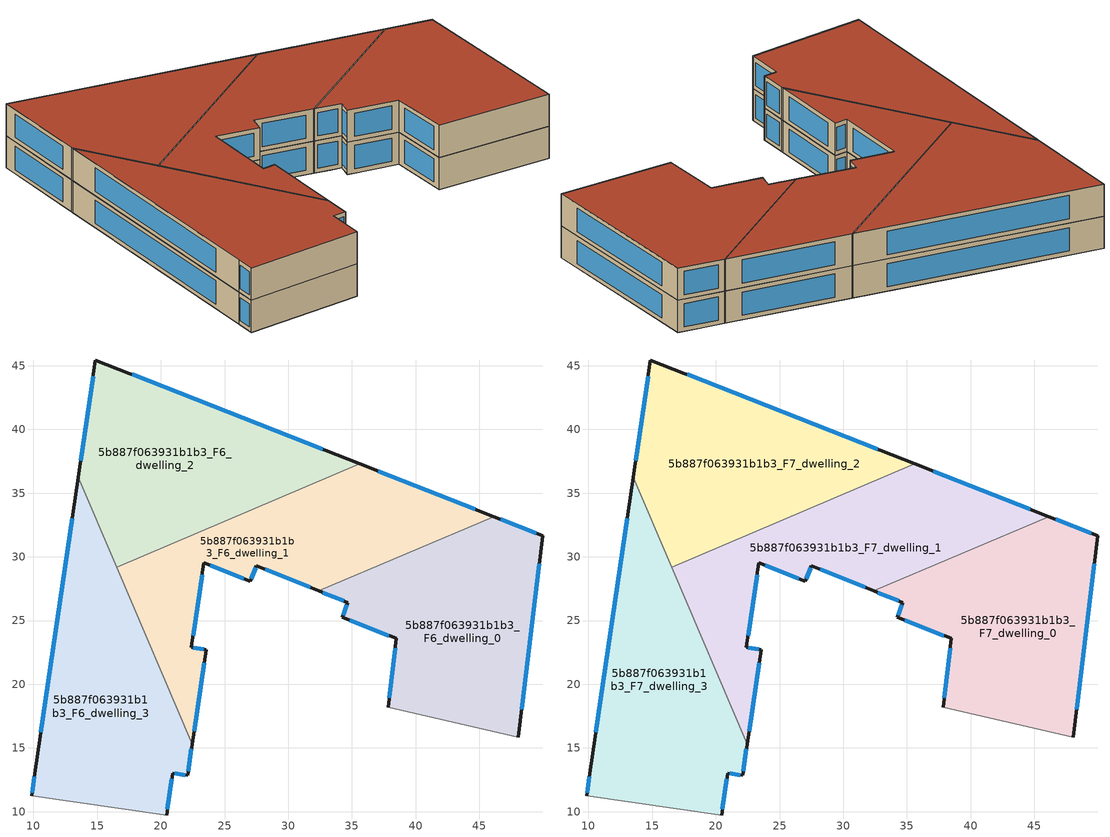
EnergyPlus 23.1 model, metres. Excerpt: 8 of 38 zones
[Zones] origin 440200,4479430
5b887f063931b1b3_F6_dwelling_0
 floor to 5b887f063931b1b3_F5_dwelling_0 (EU_floor_Construction): 48.06,15.84 49.99,31.65 48.05,32.41 35.15,24.92 38.48,23.59 37.85,18.19 z18
 floor to 5b887f063931b1b3_F5_dwelling_1 (EU_floor_Construction): 48.05,32.41 46.14,33.16 33.27,27.69 33.8,26.76 34.67,26.41 34.24,25.27 35.15,24.92 z18
 floor to 5b887f063931b1b3_F5_dwelling_2 (EU_floor_Construction): 33.8,26.76 33.27,27.69 32.42,27.32 z18
 wall outside (EU_wall_Construction): 46.14,33.17 49.99,31.65 48.06,15.84 / 37.85,18.19 38.48,23.59 34.24,25.27 34.67,26.41 32.42,27.32 z18:21
 wall to 5b887f063931b1b3_F6_dwelling_1 (EU_wall_Construction): 32.42,27.32 46.14,33.17 z18:21
 wall adiabatic (EU_wall_Construction): 48.06,15.84 37.85,18.19 z18:21
 window (EU_Window_Construction): 34.3,25.43 34.61,26.25 / 34.36,26.54 32.73,27.2 / 46.67,32.95 49.46,31.86 / 49.72,29.46 48.33,18.03 / 37.94,18.94 38.39,22.85 / 37.89,23.83 34.83,25.04 z18.42:20.58
5b887f063931b1b3_F6_dwelling_1
 floor to 5b887f063931b1b3_F5_dwelling_1 (EU_floor_Construction): 46.14,33.16 35.6,37.31 29.25,34.6 33.27,27.69 z18
 floor to 5b887f063931b1b3_F5_dwelling_2 (EU_floor_Construction): 22.45,15.28 23.55,22.73 22.4,22.9 23.38,29.52 27.02,28.1 27.5,29.31 32.42,27.32 33.27,27.69 29.25,34.6 16.53,29.19 z18
 wall outside (EU_wall_Construction): 35.6,37.31 46.14,33.17 / 32.42,27.32 27.5,29.31 27.02,28.1 23.38,29.52 22.4,22.9 23.55,22.73 22.46,15.28 z18:21
 wall to 5b887f063931b1b3_F6_dwelling_2 (EU_wall_Construction): 16.53,29.19 35.6,37.31 z18:21
 wall to 5b887f063931b1b3_F6_dwelling_3 (EU_wall_Construction): 22.46,15.28 16.53,29.19 z18:21
 window (EU_Window_Construction): 23.24,28.6 22.53,23.82 / 22.56,22.88 23.39,22.75 / 23.4,21.69 22.61,16.31 / 37.06,36.73 44.67,33.74 / 31.73,27.6 28.18,29.04 / 27.44,29.14 27.09,28.27 / 26.51,28.3 23.88,29.32 z18.42:20.58
5b887f063931b1b3_F6_dwelling_2
 floor to 5b887f063931b1b3_F5_dwelling_3 (EU_floor_Construction): 27.99,36.77 25.33,41.34 14.87,45.45 13.52,36.26 16.22,29.93 z18
 floor to 5b887f063931b1b3_F5_dwelling_1 (EU_floor_Construction): 35.6,37.31 25.33,41.34 29.25,34.6 z18
 floor to 5b887f063931b1b3_F5_dwelling_2 (EU_floor_Construction): 29.25,34.6 27.99,36.77 16.22,29.93 16.53,29.19 z18
 wall outside (EU_wall_Construction): 13.52,36.26 14.87,45.45 35.6,37.31 z18:21
 wall to 5b887f063931b1b3_F6_dwelling_3 (EU_wall_Construction): 16.53,29.19 13.52,36.26 z18:21
 window (EU_Window_Construction): 17.75,44.32 32.72,38.44 / 13.71,37.53 14.68,44.18 z18.42:20.58
5b887f063931b1b3_F6_dwelling_3
 floor to 5b887f063931b1b3_F5_dwelling_2 (EU_floor_Construction): 22.34,14.51 22.45,15.28 16.22,29.93 14.1,28.7 z18
 floor to 5b887f063931b1b3_F5_dwelling_4 (EU_floor_Construction): 20.45,9.74 20.94,13.02 22.1,12.85 22.34,14.51 12.76,31.01 10.12,13 9.86,11.26 z18
 floor to 5b887f063931b1b3_F5_dwelling_3 (EU_floor_Construction): 16.22,29.93 13.52,36.26 12.76,31.01 14.1,28.7 z18
 wall outside (EU_wall_Construction): 22.46,15.28 22.1,12.85 20.94,13.02 20.45,9.74 / 9.86,11.26 10.12,13 13.52,36.26 z18:21
 wall adiabatic (EU_wall_Construction): 20.45,9.74 9.86,11.26 z18:21
 window (EU_Window_Construction): 22.41,14.94 22.15,13.18 / 21.94,12.87 21.1,13 / 20.87,12.57 20.52,10.2 / 9.89,11.5 10.08,12.76 / 10.59,16.23 13.05,33.03 z18.42:20.58
5b887f063931b1b3_F7_dwelling_0
 floor to 5b887f063931b1b3_F6_dwelling_0 (EU_floor_Construction): 48.06,15.84 49.99,31.65 46.14,33.17 32.42,27.32 34.67,26.41 34.24,25.27 38.48,23.59 37.85,18.19 z21
 wall outside (EU_wall_Construction): 46.14,33.17 49.99,31.65 48.06,15.84 / 37.85,18.19 38.48,23.59 34.24,25.27 34.67,26.41 32.42,27.32 z21:24
 wall to 5b887f063931b1b3_F7_dwelling_1 (EU_wall_Construction): 32.42,27.32 46.14,33.17 z21:24
 wall adiabatic (EU_wall_Construction): 48.06,15.84 37.85,18.19 z21:24
 window (EU_Window_Construction): 34.3,25.43 34.61,26.25 / 34.36,26.54 32.73,27.2 / 46.67,32.95 49.46,31.86 / 49.72,29.46 48.33,18.03 / 37.94,18.94 38.39,22.85 / 37.89,23.83 34.83,25.04 z21.42:23.58
 roof outside (EU_roof_Construction): 49.99,31.65 48.06,15.84 37.85,18.19 38.48,23.59 34.24,25.27 34.67,26.41 32.42,27.32 46.14,33.17 z24
5b887f063931b1b3_F7_dwelling_1
 floor to 5b887f063931b1b3_F6_dwelling_1 (EU_floor_Construction): 46.14,33.17 35.6,37.31 16.53,29.19 22.46,15.28 23.55,22.73 22.4,22.9 23.38,29.52 27.02,28.1 27.5,29.31 32.42,27.32 z21
 wall outside (EU_wall_Construction): 35.6,37.31 46.14,33.17 / 32.42,27.32 27.5,29.31 27.02,28.1 23.38,29.52 22.4,22.9 23.55,22.73 22.46,15.28 z21:24
 wall to 5b887f063931b1b3_F7_dwelling_2 (EU_wall_Construction): 16.53,29.19 35.6,37.31 z21:24
 wall to 5b887f063931b1b3_F7_dwelling_3 (EU_wall_Construction): 22.46,15.28 16.53,29.19 z21:24
 window (EU_Window_Construction): 23.24,28.6 22.53,23.82 / 22.56,22.88 23.39,22.75 / 23.4,21.69 22.61,16.31 / 37.06,36.73 44.67,33.74 / 31.73,27.6 28.18,29.04 / 27.44,29.14 27.09,28.27 / 26.51,28.3 23.88,29.32 z21.42:23.58
 roof outside (EU_roof_Construction): 46.14,33.17 32.42,27.32 27.5,29.31 27.02,28.1 23.38,29.52 22.4,22.9 23.55,22.73 22.46,15.28 16.53,29.19 35.6,37.31 z24
5b887f063931b1b3_F7_dwelling_2
 floor to 5b887f063931b1b3_F6_dwelling_2 (EU_floor_Construction): 35.6,37.31 14.87,45.45 13.52,36.26 16.53,29.19 z21
 wall outside (EU_wall_Construction): 13.52,36.26 14.87,45.45 35.6,37.31 z21:24
 wall to 5b887f063931b1b3_F7_dwelling_3 (EU_wall_Construction): 16.53,29.19 13.52,36.26 z21:24
 window (EU_Window_Construction): 17.75,44.32 32.72,38.44 / 13.71,37.53 14.68,44.18 z21.42:23.58
 roof outside (EU_roof_Construction): 35.6,37.31 16.53,29.19 13.52,36.26 14.87,45.45 z24
5b887f063931b1b3_F7_dwelling_3
 floor to 5b887f063931b1b3_F6_dwelling_3 (EU_floor_Construction): 20.45,9.74 20.94,13.02 22.1,12.85 22.46,15.28 13.52,36.26 10.12,13 9.86,11.26 z21
 wall outside (EU_wall_Construction): 22.46,15.28 22.1,12.85 20.94,13.02 20.45,9.74 / 9.86,11.26 10.12,13 13.52,36.26 z21:24
 wall adiabatic (EU_wall_Construction): 20.45,9.74 9.86,11.26 z21:24
 window (EU_Window_Construction): 22.41,14.94 22.15,13.18 / 21.94,12.87 21.1,13 / 20.87,12.57 20.52,10.2 / 9.89,11.5 10.08,12.76 / 10.59,16.23 13.05,33.03 z21.42:23.58
 roof outside (EU_roof_Construction): 13.52,36.26 22.46,15.28 22.1,12.85 20.94,13.02 20.45,9.74 9.86,11.26 10.12,13 z24
[Building]
EU S2 Campaign: North Axis=0; Terrain=City; Solar Distribution=FullExterior
[Site:Location]
Madrid: Latitude=40.5; Longitude=-3.5; Time Zone=1; Elevation=609
[SizingPeriod:WeatherFileDays]
AnnualSizingPeriod: Begin Month=1; Begin Day of Month=1; End Month=12; End Day of Month=31; Day of Week for Start Day=Monday; Use Weather File Daylight Saving Period=No; Use Weather File Rain and Snow Indicators=No
[MATERIAL]
EU_InternalMass_Material: Roughness=MediumRough; Thickness=0.1; Conductivity=1; Density=1800; Specific Heat=900; Thermal Absorptance=0.9; Solar Absorptance=0.7; Visible Absorptance=0.7
[MATERIAL:NOMASS] Roughness=MediumRough; Thermal Absorptance=0.9; Solar Absorptance=0.7; Visible Absorptance=0.7
Name | Thermal Resistance
EU_wall_NoMass | 1.60022
EU_roof_NoMass | 1.57597
EU_floor_NoMass | 0.470652
[WINDOWMATERIAL:SIMPLEGLAZINGSYSTEM]
EU_Window_SimpleGlazing: UFactor=3.28802; Solar Heat Gain Coefficient=0.85; Visible Transmittance=0.85
[CONSTRUCTION]
EU_wall_Construction: EU_wall_NoMass
EU_roof_Construction: EU_roof_NoMass
EU_floor_Construction: EU_floor_NoMass
EU_InternalMass_Construction: EU_InternalMass_Material
EU_Window_Construction: EU_Window_SimpleGlazing
[ZONE] Type=1; Multiplier=1; Ceiling Height=autocalculate; Floor Area=autocalculate; Part of Total Floor Area=Yes
Name | Volume
5b887f063931b1b3_F6_dwelling_0; 5b887f063931b1b3_F7_dwelling_0 | 541.15
5b887f063931b1b3_F6_dwelling_1; 5b887f063931b1b3_F7_dwelling_1 | 541.179
5b887f063931b1b3_F6_dwelling_2; 5b887f063931b1b3_F7_dwelling_2 | 541.207
5b887f063931b1b3_F6_dwelling_3; 5b887f063931b1b3_F7_dwelling_3 | 541.158
[INTERNALMASS] Construction=EU_InternalMass_Construction
Name | Zone or ZoneList | Surface Area
5b887f063931b1b3_F6_dwelling_0_EU_InternalMass | 5b887f063931b1b3_F6_dwelling_0 | 180.383
5b887f063931b1b3_F6_dwelling_1_EU_InternalMass | 5b887f063931b1b3_F6_dwelling_1 | 180.393
5b887f063931b1b3_F6_dwelling_2_EU_InternalMass | 5b887f063931b1b3_F6_dwelling_2 | 180.399
5b887f063931b1b3_F6_dwelling_3_EU_InternalMass | 5b887f063931b1b3_F6_dwelling_3 | 180.386
5b887f063931b1b3_F7_dwelling_0_EU_InternalMass | 5b887f063931b1b3_F7_dwelling_0 | 180.383
5b887f063931b1b3_F7_dwelling_1_EU_InternalMass | 5b887f063931b1b3_F7_dwelling_1 | 180.393
5b887f063931b1b3_F7_dwelling_2_EU_InternalMass | 5b887f063931b1b3_F7_dwelling_2 | 180.399
5b887f063931b1b3_F7_dwelling_3_EU_InternalMass | 5b887f063931b1b3_F7_dwelling_3 | 180.386
[OTHEREQUIPMENT] Fuel Type=Electricity; Design Level Calculation Method=Watts/Area; Power per Zone Floor Area=1; Fraction Latent=0; Fraction Radiant=0; Fraction Lost=0; Carbon Dioxide Generation Rate=0; EndUse Subcategory=EU_Step8_InternalGains
Name | Zone or ZoneList or Space or SpaceList | Schedule
EU_Step8_InternalGain_5b887f063931b1b3_F6_dwelling_0_f000 | 5b887f063931b1b3_F6_dwelling_0 | EU_Step8_GainSchedule_5b887f063931b1b3_F6_dwelling_0_f000
EU_Step8_InternalGain_5b887f063931b1b3_F6_dwelling_1_f000 | 5b887f063931b1b3_F6_dwelling_1 | EU_Step8_GainSchedule_5b887f063931b1b3_F6_dwelling_1_f000
EU_Step8_InternalGain_5b887f063931b1b3_F6_dwelling_2_f000 | 5b887f063931b1b3_F6_dwelling_2 | EU_Step8_GainSchedule_5b887f063931b1b3_F6_dwelling_2_f000
EU_Step8_InternalGain_5b887f063931b1b3_F6_dwelling_3_f000 | 5b887f063931b1b3_F6_dwelling_3 | EU_Step8_GainSchedule_5b887f063931b1b3_F6_dwelling_3_f000
EU_Step8_InternalGain_5b887f063931b1b3_F7_dwelling_0_f000 | 5b887f063931b1b3_F7_dwelling_0 | EU_Step8_GainSchedule_5b887f063931b1b3_F7_dwelling_0_f000
EU_Step8_InternalGain_5b887f063931b1b3_F7_dwelling_1_f000 | 5b887f063931b1b3_F7_dwelling_1 | EU_Step8_GainSchedule_5b887f063931b1b3_F7_dwelling_1_f000
EU_Step8_InternalGain_5b887f063931b1b3_F7_dwelling_2_f000 | 5b887f063931b1b3_F7_dwelling_2 | EU_Step8_GainSchedule_5b887f063931b1b3_F7_dwelling_2_f000
EU_Step8_InternalGain_5b887f063931b1b3_F7_dwelling_3_f000 | 5b887f063931b1b3_F7_dwelling_3 | EU_Step8_GainSchedule_5b887f063931b1b3_F7_dwelling_3_f000
[ZONEVENTILATION:DESIGNFLOWRATE] Schedule=EU_AlwaysOn; Design Flow Rate Calculation Method=AirChanges/Hour; Air Changes per Hour=0.480704; Ventilation Type=Natural; Fan Pressure Rise=0; Fan Total Efficiency=1; Constant Term Coefficient=1; Temperature Term Coefficient=0; Velocity Term Coefficient=0; Velocity Squared Term Coefficient=0; Minimum Indoor Temperature=-100; Maximum Indoor Temperature=100; Delta Temperature=-100; Minimum Outdoor Temperature=-100; Maximum Outdoor Temperature=100; Maximum Wind Speed=40
Name | Zone or ZoneList or Space or SpaceList
EU_ConstantAir_5b887f063931b1b3_F6_dwelling_0 | 5b887f063931b1b3_F6_dwelling_0
EU_ConstantAir_5b887f063931b1b3_F6_dwelling_1 | 5b887f063931b1b3_F6_dwelling_1
EU_ConstantAir_5b887f063931b1b3_F6_dwelling_2 | 5b887f063931b1b3_F6_dwelling_2
EU_ConstantAir_5b887f063931b1b3_F6_dwelling_3 | 5b887f063931b1b3_F6_dwelling_3
EU_ConstantAir_5b887f063931b1b3_F7_dwelling_0 | 5b887f063931b1b3_F7_dwelling_0
EU_ConstantAir_5b887f063931b1b3_F7_dwelling_1 | 5b887f063931b1b3_F7_dwelling_1
EU_ConstantAir_5b887f063931b1b3_F7_dwelling_2 | 5b887f063931b1b3_F7_dwelling_2
EU_ConstantAir_5b887f063931b1b3_F7_dwelling_3 | 5b887f063931b1b3_F7_dwelling_3
[HVACTEMPLATE:THERMOSTAT] Constant Heating Setpoint=20; Constant Cooling Setpoint=50
EU_HeatOnly_5b887f063931b1b3_F0_dwelling_0; EU_HeatOnly_5b887f063931b1b3_F0_dwelling_1; EU_HeatOnly_5b887f063931b1b3_F0_dwelling_2; EU_HeatOnly_5b887f063931b1b3_F0_dwelling_3; EU_HeatOnly_5b887f063931b1b3_F0_dwelling_4; EU_HeatOnly_5b887f063931b1b3_F1_dwelling_0; EU_HeatOnly_5b887f063931b1b3_F1_dwelling_1; EU_HeatOnly_5b887f063931b1b3_F1_dwelling_2; EU_HeatOnly_5b887f063931b1b3_F1_dwelling_3; EU_HeatOnly_5b887f063931b1b3_F1_dwelling_4; EU_HeatOnly_5b887f063931b1b3_F2_dwelling_0; EU_HeatOnly_5b887f063931b1b3_F2_dwelling_1; EU_HeatOnly_5b887f063931b1b3_F2_dwelling_2; EU_HeatOnly_5b887f063931b1b3_F2_dwelling_3; EU_HeatOnly_5b887f063931b1b3_F2_dwelling_4; EU_HeatOnly_5b887f063931b1b3_F3_dwelling_0; EU_HeatOnly_5b887f063931b1b3_F3_dwelling_1; EU_HeatOnly_5b887f063931b1b3_F3_dwelling_2; EU_HeatOnly_5b887f063931b1b3_F3_dwelling_3; EU_HeatOnly_5b887f063931b1b3_F3_dwelling_4; EU_HeatOnly_5b887f063931b1b3_F4_dwelling_0; EU_HeatOnly_5b887f063931b1b3_F4_dwelling_1; EU_HeatOnly_5b887f063931b1b3_F4_dwelling_2; EU_HeatOnly_5b887f063931b1b3_F4_dwelling_3; EU_HeatOnly_5b887f063931b1b3_F4_dwelling_4; EU_HeatOnly_5b887f063931b1b3_F5_dwelling_0; EU_HeatOnly_5b887f063931b1b3_F5_dwelling_1; EU_HeatOnly_5b887f063931b1b3_F5_dwelling_2; EU_HeatOnly_5b887f063931b1b3_F5_dwelling_3; EU_HeatOnly_5b887f063931b1b3_F5_dwelling_4; EU_HeatOnly_5b887f063931b1b3_F6_dwelling_0; EU_HeatOnly_5b887f063931b1b3_F6_dwelling_1; EU_HeatOnly_5b887f063931b1b3_F6_dwelling_2; EU_HeatOnly_5b887f063931b1b3_F6_dwelling_3; EU_HeatOnly_5b887f063931b1b3_F7_dwelling_0; EU_HeatOnly_5b887f063931b1b3_F7_dwelling_1; EU_HeatOnly_5b887f063931b1b3_F7_dwelling_2; EU_HeatOnly_5b887f063931b1b3_F7_dwelling_3
[HVACTEMPLATE:ZONE:IDEALLOADSAIRSYSTEM] System Availability Schedule=EU_AlwaysOn; Maximum Heating Supply Air Temperature=50; Minimum Cooling Supply Air Temperature=13; Maximum Heating Supply Air Humidity Ratio=0.0156; Minimum Cooling Supply Air Humidity Ratio=0.0077; Heating Limit=NoLimit; Cooling Limit=NoLimit; Heating Availability Schedule=EU_AlwaysOn; Cooling Availability Schedule=EU_CoolingOff; Dehumidification Control Type=ConstantSensibleHeatRatio; Cooling Sensible Heat Ratio=0.7; Dehumidification Setpoint=60; Humidification Control Type=None; Humidification Setpoint=30; Outdoor Air Method=None; Outdoor Air Flow Rate per Person=0.00944; Outdoor Air Flow Rate per Zone Floor Area=0; Outdoor Air Flow Rate per Zone=0; Demand Controlled Ventilation Type=None; Outdoor Air Economizer Type=NoEconomizer; Heat Recovery Type=None; Sensible Heat Recovery Effectiveness=0.7; Latent Heat Recovery Effectiveness=0.65
Name | Template Thermostat
5b887f063931b1b3_F6_dwelling_0 | EU_HeatOnly_5b887f063931b1b3_F6_dwelling_0
5b887f063931b1b3_F6_dwelling_1 | EU_HeatOnly_5b887f063931b1b3_F6_dwelling_1
5b887f063931b1b3_F6_dwelling_2 | EU_HeatOnly_5b887f063931b1b3_F6_dwelling_2
5b887f063931b1b3_F6_dwelling_3 | EU_HeatOnly_5b887f063931b1b3_F6_dwelling_3
5b887f063931b1b3_F7_dwelling_0 | EU_HeatOnly_5b887f063931b1b3_F7_dwelling_0
5b887f063931b1b3_F7_dwelling_1 | EU_HeatOnly_5b887f063931b1b3_F7_dwelling_1
5b887f063931b1b3_F7_dwelling_2 | EU_HeatOnly_5b887f063931b1b3_F7_dwelling_2
5b887f063931b1b3_F7_dwelling_3 | EU_HeatOnly_5b887f063931b1b3_F7_dwelling_3
[SIZING:ZONE] Zone Cooling Design Supply Air Temperature Input Method=SupplyAirTemperature; Zone Cooling Design Supply Air Temperature=13; Zone Heating Design Supply Air Temperature Input Method=SupplyAirTemperature; Zone Heating Design Supply Air Temperature=50; Zone Cooling Design Supply Air Humidity Ratio=0.008; Zone Heating Design Supply Air Humidity Ratio=0.008; Cooling Design Air Flow Method=DesignDay; Cooling Design Air Flow Rate=0; Cooling Minimum Air Flow per Zone Floor Area=0.000762; Cooling Minimum Air Flow=0; Cooling Minimum Air Flow Fraction=0.2; Heating Design Air Flow Method=DesignDay; Heating Design Air Flow Rate=0; Heating Maximum Air Flow per Zone Floor Area=0.002032; Heating Maximum Air Flow=0.141576; Heating Maximum Air Flow Fraction=0.3; Account for Dedicated Outdoor Air System=No; Dedicated Outdoor Air System Control Strategy=NeutralSupplyAir; Dedicated Outdoor Air Low Setpoint Temperature for Design=autosize; Dedicated Outdoor Air High Setpoint Temperature for Design=autosize; Zone Load Sizing Method=Sensible Load Only No Latent Load; Zone Latent Cooling Design Supply Air Humidity Ratio Input Method=HumidityRatioDifference; Zone Cooling Design Supply Air Humidity Ratio Difference=0.005; Zone Latent Heating Design Supply Air Humidity Ratio Input Method=HumidityRatioDifference; Zone Humidification Design Supply Air Humidity Ratio Difference=0.005
5b887f063931b1b3_F6_dwelling_0; 5b887f063931b1b3_F6_dwelling_1; 5b887f063931b1b3_F6_dwelling_2; 5b887f063931b1b3_F6_dwelling_3; 5b887f063931b1b3_F7_dwelling_0; 5b887f063931b1b3_F7_dwelling_1; 5b887f063931b1b3_F7_dwelling_2; 5b887f063931b1b3_F7_dwelling_3
[SCHEDULE:CONSTANT]
Name | Hourly Value
EU_AlwaysOn | 1
EU_CoolingOff | 0
[SCHEDULE:FILE] Column Number=1; Rows to Skip at Top=0; Number of Hours of Data=8760; Column Separator=Comma; Interpolate to Timestep=No; Minutes per Item=60; Adjust Schedule for Daylight Savings=Yes
Name | File
EU_Step8_GainSchedule_5b887f063931b1b3_F6_dwelling_0_f000 | ../../schedules/5b887f063931b1b3/5b887f063931b1b3_F6_dwelling_0_f000_gain.csv
EU_Step8_GainSchedule_5b887f063931b1b3_F6_dwelling_1_f000 | ../../schedules/5b887f063931b1b3/5b887f063931b1b3_F6_dwelling_1_f000_gain.csv
EU_Step8_GainSchedule_5b887f063931b1b3_F6_dwelling_2_f000 | ../../schedules/5b887f063931b1b3/5b887f063931b1b3_F6_dwelling_2_f000_gain.csv
EU_Step8_GainSchedule_5b887f063931b1b3_F6_dwelling_3_f000 | ../../schedules/5b887f063931b1b3/5b887f063931b1b3_F6_dwelling_3_f000_gain.csv
EU_Step8_GainSchedule_5b887f063931b1b3_F7_dwelling_0_f000 | ../../schedules/5b887f063931b1b3/5b887f063931b1b3_F7_dwelling_0_f000_gain.csv
EU_Step8_GainSchedule_5b887f063931b1b3_F7_dwelling_1_f000 | ../../schedules/5b887f063931b1b3/5b887f063931b1b3_F7_dwelling_1_f000_gain.csv
EU_Step8_GainSchedule_5b887f063931b1b3_F7_dwelling_2_f000 | ../../schedules/5b887f063931b1b3/5b887f063931b1b3_F7_dwelling_2_f000_gain.csv
EU_Step8_GainSchedule_5b887f063931b1b3_F7_dwelling_3_f000 | ../../schedules/5b887f063931b1b3/5b887f063931b1b3_F7_dwelling_3_f000_gain.csv
